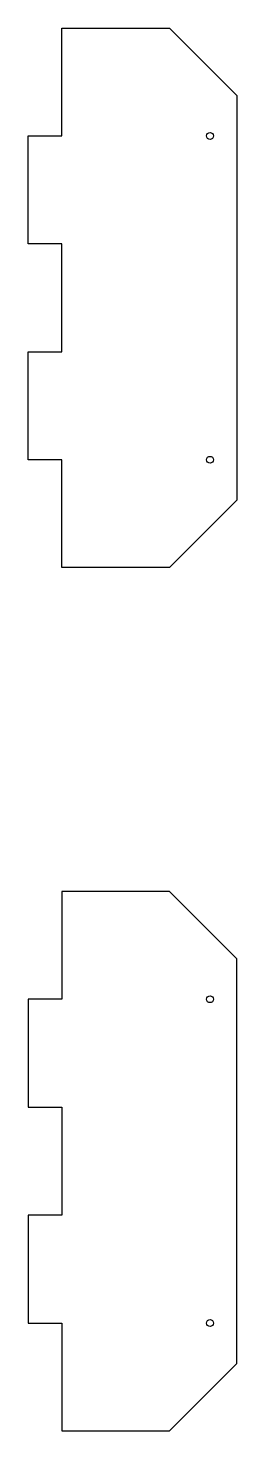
# Model space of a CAD drawing. Extents: x -95 to -80, y -52 to 52.
import ezdxf

# ---------------------------------------------------------------- set-up
doc = ezdxf.new("R2010")
doc.units = 0
doc.layers.get('0').update_dxf_attribs({"linetype": 'continuous'})

# ---------------------------------------------------------------- blocks, each defined once
blk = doc.blocks.new('SHAPE2DVIEW012')
at = {"color": 0}
for p, q in [((-93, 44), (-93, 52)), ((-93, 52), (-85, 52)), ((-85, 52), (-80, 47)), ((-80, 47), (-80, 17)), ((-95.5, 36), (-95.5, 44)), ((-95.5, 44), (-93, 44)), ((-93, 36), (-95.5, 36)), ((-93, 28), (-93, 36)), ((-95.5, 20), (-95.5, 28)), ((-95.5, 28), (-93, 28)), ((-93, 20), (-95.5, 20)), ((-93, 12), (-93, 20)), ((-80, 17), (-85, 12)), ((-85, 12), (-93, 12)), ((-85, -12), (-93, -12)), ((-93, -12), (-93, -20)), ((-80, -17), (-85, -12)), ((-80, -47), (-80, -17)), ((-93, -20), (-95.5, -20)), ((-95.5, -20), (-95.5, -28)), ((-95.5, -28), (-93, -28)), ((-93, -28), (-93, -36)), ((-93, -36), (-95.5, -36)), ((-95.5, -36), (-95.5, -44)), ((-95.5, -44), (-93, -44)), ((-93, -44), (-93, -52)), ((-85, -52), (-80, -47)), ((-93, -52), (-85, -52))]:
    blk.add_line(p, q, dxfattribs=at)
for centre in [(-82, 44), (-82, 20), (-82, -20), (-82, -44)]:
    blk.add_circle(centre, 0.25, dxfattribs=at)

msp = doc.modelspace()

# ---------------------------------------------------------------- block references
at = {"color": 0}
msp.add_blockref('SHAPE2DVIEW012', (0, 0), dxfattribs=at)

doc.saveas('drawing.dxf')
